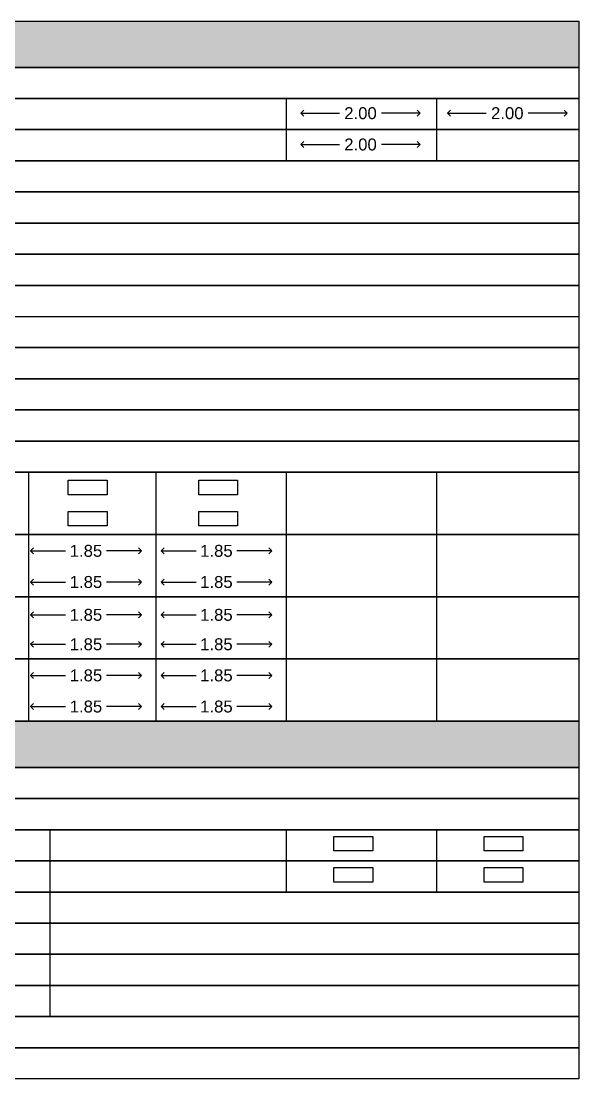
# Model space of a CAD drawing. Header units: millimetres. Extents: x -9481 to -9286, y 28694 to 28853.
# Drawn here: x -9451.56 to -9442.23, y 28729.12 to 28746.8 of the extents above; entities that cross this region are included whole.
import ezdxf

# ---------------------------------------------------------------- set-up
doc = ezdxf.new("R2010")
doc.units = ezdxf.units.MM
doc.header["$PDMODE"] = 34
doc.header["$PDSIZE"] = -15
doc.linetypes.add('CONTINULUS', pattern=[0])
doc.layers.add('BLK_1_FLR_-1_BLDG_FOOTPRINT', color=7, linetype='Continuous', plot=False)
doc.layers.add('BLK_1_FLR_-2_BLDG_FOOTPRINT', color=7, linetype='Continuous', plot=False)
for name, color, linetype in [('BLK_1_FLR_-1_FLOOR_PLAN', 7, 'Continuous'), ('BLK_1_FLR_-1_FLOOR_PLAN_SIGN', 7, 'Continuous'), ('BLK_1_FLR_-2_FLOOR_PLAN', 7, 'Continuous'), ('BLK_1_FLR_-2_FLOOR_PLAN_SIGN', 7, 'Continuous'), ('BLK_1_FLR_3_GLASS_FACADE_1', 7, 'Continuous'), ('BLK_1_FLR_3_GLASS_FACADE_2', 7, 'Continuous'), ('BLK_1_FLR_4_GLASS_FACADE_1', 7, 'Continuous'), ('BLK_1_FLR_4_GLASS_FACADE_2', 7, 'Continuous'), ('BLK_1_PLANTATION_GREENSTRIP', 7, 'Continuous'), ('HATCH', 7, 'Continuous')]:
    doc.layers.add(name, color=color, linetype=linetype)
doc.layers.add('PLAN', color=7, linetype='Continuous', lineweight=40)
doc.styles.add('Arial', font='arial.ttf', dxfattribs={"height": 0.2})
doc.styles.add('style2', font='arial.ttf', dxfattribs={"height": 0.3})
doc.dimstyles.new('INT DIM', dxfattribs={"dimtxt": 0.3, "dimasz": 0.1, "dimexe": 0.18, "dimexo": 0.0625, "dimgap": 0.09, "dimtad": 0, "dimzin": 0, "dimdsep": 46, "dimtxsty": 'style2', "dimblk": 'OPEN90', "dimcen": 0.09, "dimse1": 1, "dimse2": 1, "dimclrd": 250, "dimclrt": 256, "dimadec": 0, "dimazin": 0, "dimtfac": 1, "dimtofl": 0, "dimtmove": 0, "dimatfit": 3, "dimfxl": 1, "dimtolj": 1, "dimtzin": 0, "dimlwd": -1, "dimarcsym": 0})

# ---------------------------------------------------------------- blocks, each defined once
blk = doc.blocks.new('J4')
at = {"layer": 'HATCH', "linetype": 'CONTINULUS', "ltscale": 0.05}
h = blk.add_hatch(color=241, dxfattribs=at)
h.dxf.hatch_style = 1
h.paths.add_polyline_path([(-9435.455, 28796.771), (-9435.455, 28795.998), (-9396.427, 28795.998), (-9396.427, 28796.771)])
blk.add_lwpolyline([(-9435.455, 28796.771), (-9396.427, 28796.771), (-9396.427, 28795.998), (-9435.455, 28795.998), (-9435.455, 28796.771)], close=True)
blk = doc.blocks.new('_Open90')
at = {"layer": 'PLAN', "color": 0, "lineweight": -2}
for p, q in [((0, 0), (-1, 0)), ((-0.5, 0.5), (0, 0)), ((0, 0), (-0.5, -0.5))]:
    blk.add_line(p, q, dxfattribs=at)
blk = doc.blocks.new('*D227')
at = {"layer": 'BLK_1_FLR_-1_BLDG_FOOTPRINT', "color": 250}
for p, q in [((-9446.783181, 28745.262085), (-9446.233654, 28745.262085)), ((-9444.982528, 28745.262085), (-9445.532054, 28745.262085))]:
    blk.add_line(p, q, dxfattribs=at)
at = {"layer": 'Defpoints', "color": 0}
for p in [(-9446.883181, 28745.406307), (-9444.882528, 28745.406307), (-9444.882528, 28745.262085)]:
    blk.add_point(p, dxfattribs=at)
at = {"layer": 'BLK_1_FLR_-1_BLDG_FOOTPRINT', "color": 250, "xscale": 0.1, "yscale": 0.1, "zscale": 0.1, "rotation": 180}
blk.add_blockref('_Open90', (-9446.883181, 28745.262085), dxfattribs=at)
at = {"layer": 'BLK_1_FLR_-1_BLDG_FOOTPRINT', "color": 250, "xscale": 0.1, "yscale": 0.1, "zscale": 0.1}
blk.add_blockref('_Open90', (-9444.882528, 28745.262085), dxfattribs=at)
at = {"layer": 'BLK_1_FLR_-1_BLDG_FOOTPRINT', "linetype": 'CONTINULUS', "ltscale": 0.05, "insert": (-9445.882854, 28745.262085), "char_height": 0.2, "attachment_point": 5, "style": 'Arial', "bg_fill": 3, "box_fill_scale": 1.1, "bg_fill_color": 256, "bg_fill_true_color": 13158600, "bg_fill_transparency": 0}
blk.add_mtext('\\A1;2.00', dxfattribs=at)
blk = doc.blocks.new('*D228')
at = {"layer": 'BLK_1_FLR_-1_BLDG_FOOTPRINT', "color": 250}
for p, q in [((-9446.783181, 28744.738535), (-9446.233654, 28744.738535)), ((-9444.982528, 28744.738535), (-9445.532054, 28744.738535))]:
    blk.add_line(p, q, dxfattribs=at)
at = {"layer": 'Defpoints', "color": 0}
for p in [(-9446.883181, 28744.882757), (-9444.882528, 28744.882757), (-9444.882528, 28744.738535)]:
    blk.add_point(p, dxfattribs=at)
at = {"layer": 'BLK_1_FLR_-1_BLDG_FOOTPRINT', "color": 250, "xscale": 0.1, "yscale": 0.1, "zscale": 0.1, "rotation": 180}
blk.add_blockref('_Open90', (-9446.883181, 28744.738535), dxfattribs=at)
at = {"layer": 'BLK_1_FLR_-1_BLDG_FOOTPRINT', "color": 250, "xscale": 0.1, "yscale": 0.1, "zscale": 0.1}
blk.add_blockref('_Open90', (-9444.882528, 28744.738535), dxfattribs=at)
at = {"layer": 'BLK_1_FLR_-1_BLDG_FOOTPRINT', "linetype": 'CONTINULUS', "ltscale": 0.05, "insert": (-9445.882854, 28744.738535), "char_height": 0.2, "attachment_point": 5, "style": 'Arial', "bg_fill": 3, "box_fill_scale": 1.1, "bg_fill_color": 256, "bg_fill_true_color": 13158600, "bg_fill_transparency": 0}
blk.add_mtext('\\A1;2.00', dxfattribs=at)
blk = doc.blocks.new('*D229')
at = {"layer": 'BLK_1_FLR_-2_BLDG_FOOTPRINT', "color": 250}
for p, q in [((-9444.327669, 28745.262085), (-9443.778142, 28745.262085)), ((-9442.527016, 28745.262085), (-9443.076542, 28745.262085))]:
    blk.add_line(p, q, dxfattribs=at)
at = {"layer": 'Defpoints', "color": 0}
for p in [(-9444.427669, 28745.406307), (-9442.427016, 28745.406307), (-9442.427016, 28745.262085)]:
    blk.add_point(p, dxfattribs=at)
at = {"layer": 'BLK_1_FLR_-2_BLDG_FOOTPRINT', "color": 250, "xscale": 0.1, "yscale": 0.1, "zscale": 0.1, "rotation": 180}
blk.add_blockref('_Open90', (-9444.427669, 28745.262085), dxfattribs=at)
at = {"layer": 'BLK_1_FLR_-2_BLDG_FOOTPRINT', "color": 250, "xscale": 0.1, "yscale": 0.1, "zscale": 0.1}
blk.add_blockref('_Open90', (-9442.427016, 28745.262085), dxfattribs=at)
at = {"layer": 'BLK_1_FLR_-2_BLDG_FOOTPRINT', "linetype": 'CONTINULUS', "ltscale": 0.05, "insert": (-9443.427342, 28745.262085), "char_height": 0.2, "attachment_point": 5, "style": 'Arial', "bg_fill": 3, "box_fill_scale": 1.1, "bg_fill_color": 256, "bg_fill_true_color": 13158600, "bg_fill_transparency": 0}
blk.add_mtext('\\A1;2.00', dxfattribs=at)
blk = doc.blocks.new('*D255')
at = {"layer": 'BLK_1_FLR_3_GLASS_FACADE_1', "color": 250, "ltscale": 0.05}
for p, q in [((-9451.302589, 28737.943516), (-9450.816752, 28737.943516)), ((-9449.649315, 28737.943516), (-9450.135152, 28737.943516))]:
    blk.add_line(p, q, dxfattribs=at)
at = {"layer": 'Defpoints', "color": 0}
for p in [(-9451.402589, 28738.148058), (-9449.549315, 28738.148058), (-9449.549315, 28737.943516)]:
    blk.add_point(p, dxfattribs=at)
at = {"layer": 'BLK_1_FLR_3_GLASS_FACADE_1', "color": 250, "xscale": 0.1, "yscale": 0.1, "zscale": 0.1, "rotation": 180}
blk.add_blockref('_Open90', (-9451.402589, 28737.943516), dxfattribs=at)
at = {"layer": 'BLK_1_FLR_3_GLASS_FACADE_1', "color": 250, "xscale": 0.1, "yscale": 0.1, "zscale": 0.1}
blk.add_blockref('_Open90', (-9449.549315, 28737.943516), dxfattribs=at)
at = {"layer": 'BLK_1_FLR_3_GLASS_FACADE_1', "linetype": 'CONTINULUS', "ltscale": 0.05, "insert": (-9450.475952, 28737.943516), "char_height": 0.2, "attachment_point": 5, "style": 'Arial', "bg_fill": 3, "box_fill_scale": 1.1, "bg_fill_color": 256, "bg_fill_true_color": 13158600, "bg_fill_transparency": 0}
blk.add_mtext('\\A1;1.85', dxfattribs=at)
blk = doc.blocks.new('*D256')
at = {"layer": 'BLK_1_FLR_3_GLASS_FACADE_2', "color": 250, "ltscale": 0.05}
for p, q in [((-9451.302589, 28737.422869), (-9450.816752, 28737.422869)), ((-9449.649315, 28737.422869), (-9450.135152, 28737.422869))]:
    blk.add_line(p, q, dxfattribs=at)
at = {"layer": 'Defpoints', "color": 0}
for p in [(-9451.402589, 28737.627411), (-9449.549315, 28737.627411), (-9449.549315, 28737.422869)]:
    blk.add_point(p, dxfattribs=at)
at = {"layer": 'BLK_1_FLR_3_GLASS_FACADE_2', "color": 250, "xscale": 0.1, "yscale": 0.1, "zscale": 0.1, "rotation": 180}
blk.add_blockref('_Open90', (-9451.402589, 28737.422869), dxfattribs=at)
at = {"layer": 'BLK_1_FLR_3_GLASS_FACADE_2', "color": 250, "xscale": 0.1, "yscale": 0.1, "zscale": 0.1}
blk.add_blockref('_Open90', (-9449.549315, 28737.422869), dxfattribs=at)
at = {"layer": 'BLK_1_FLR_3_GLASS_FACADE_2', "linetype": 'CONTINULUS', "ltscale": 0.05, "insert": (-9450.475952, 28737.422869), "char_height": 0.2, "attachment_point": 5, "style": 'Arial', "bg_fill": 3, "box_fill_scale": 1.1, "bg_fill_color": 256, "bg_fill_true_color": 13158600, "bg_fill_transparency": 0}
blk.add_mtext('\\A1;1.85', dxfattribs=at)
blk = doc.blocks.new('*D257')
at = {"layer": 'BLK_1_FLR_3_GLASS_FACADE_2', "color": 250, "ltscale": 0.05}
for p, q in [((-9451.302589, 28736.381575), (-9450.816752, 28736.381575)), ((-9449.649315, 28736.381575), (-9450.135152, 28736.381575))]:
    blk.add_line(p, q, dxfattribs=at)
at = {"layer": 'Defpoints', "color": 0}
for p in [(-9451.402589, 28736.586118), (-9449.549315, 28736.586118), (-9449.549315, 28736.381575)]:
    blk.add_point(p, dxfattribs=at)
at = {"layer": 'BLK_1_FLR_3_GLASS_FACADE_2', "color": 250, "xscale": 0.1, "yscale": 0.1, "zscale": 0.1, "rotation": 180}
blk.add_blockref('_Open90', (-9451.402589, 28736.381575), dxfattribs=at)
at = {"layer": 'BLK_1_FLR_3_GLASS_FACADE_2', "color": 250, "xscale": 0.1, "yscale": 0.1, "zscale": 0.1}
blk.add_blockref('_Open90', (-9449.549315, 28736.381575), dxfattribs=at)
at = {"layer": 'BLK_1_FLR_3_GLASS_FACADE_2', "linetype": 'CONTINULUS', "ltscale": 0.05, "insert": (-9450.475952, 28736.381575), "char_height": 0.2, "attachment_point": 5, "style": 'Arial', "bg_fill": 3, "box_fill_scale": 1.1, "bg_fill_color": 256, "bg_fill_true_color": 13158600, "bg_fill_transparency": 0}
blk.add_mtext('\\A1;1.85', dxfattribs=at)
blk = doc.blocks.new('*D258')
at = {"layer": 'BLK_1_FLR_3_GLASS_FACADE_1', "color": 250, "ltscale": 0.05}
for p, q in [((-9451.302589, 28735.860928), (-9450.816752, 28735.860928)), ((-9449.649315, 28735.860928), (-9450.135152, 28735.860928))]:
    blk.add_line(p, q, dxfattribs=at)
at = {"layer": 'Defpoints', "color": 0}
for p in [(-9451.402589, 28736.065471), (-9449.549315, 28736.065471), (-9449.549315, 28735.860928)]:
    blk.add_point(p, dxfattribs=at)
at = {"layer": 'BLK_1_FLR_3_GLASS_FACADE_1', "color": 250, "xscale": 0.1, "yscale": 0.1, "zscale": 0.1, "rotation": 180}
blk.add_blockref('_Open90', (-9451.402589, 28735.860928), dxfattribs=at)
at = {"layer": 'BLK_1_FLR_3_GLASS_FACADE_1', "color": 250, "xscale": 0.1, "yscale": 0.1, "zscale": 0.1}
blk.add_blockref('_Open90', (-9449.549315, 28735.860928), dxfattribs=at)
at = {"layer": 'BLK_1_FLR_3_GLASS_FACADE_1', "linetype": 'CONTINULUS', "ltscale": 0.05, "insert": (-9450.475952, 28735.860928), "char_height": 0.2, "attachment_point": 5, "style": 'Arial', "bg_fill": 3, "box_fill_scale": 1.1, "bg_fill_color": 256, "bg_fill_true_color": 13158600, "bg_fill_transparency": 0}
blk.add_mtext('\\A1;1.85', dxfattribs=at)
blk = doc.blocks.new('*D259')
at = {"layer": 'BLK_1_FLR_3_GLASS_FACADE_2', "color": 250, "ltscale": 0.05}
for p, q in [((-9451.302589, 28735.340281), (-9450.816752, 28735.340281)), ((-9449.649315, 28735.340281), (-9450.135152, 28735.340281))]:
    blk.add_line(p, q, dxfattribs=at)
at = {"layer": 'Defpoints', "color": 0}
for p in [(-9451.402589, 28735.544824), (-9449.549315, 28735.544824), (-9449.549315, 28735.340281)]:
    blk.add_point(p, dxfattribs=at)
at = {"layer": 'BLK_1_FLR_3_GLASS_FACADE_2', "color": 250, "xscale": 0.1, "yscale": 0.1, "zscale": 0.1, "rotation": 180}
blk.add_blockref('_Open90', (-9451.402589, 28735.340281), dxfattribs=at)
at = {"layer": 'BLK_1_FLR_3_GLASS_FACADE_2', "color": 250, "xscale": 0.1, "yscale": 0.1, "zscale": 0.1}
blk.add_blockref('_Open90', (-9449.549315, 28735.340281), dxfattribs=at)
at = {"layer": 'BLK_1_FLR_3_GLASS_FACADE_2', "linetype": 'CONTINULUS', "ltscale": 0.05, "insert": (-9450.475952, 28735.340281), "char_height": 0.2, "attachment_point": 5, "style": 'Arial', "bg_fill": 3, "box_fill_scale": 1.1, "bg_fill_color": 256, "bg_fill_true_color": 13158600, "bg_fill_transparency": 0}
blk.add_mtext('\\A1;1.85', dxfattribs=at)
blk = doc.blocks.new('*D260')
at = {"layer": 'BLK_1_FLR_3_GLASS_FACADE_1', "color": 250, "ltscale": 0.05}
for p, q in [((-9451.302589, 28736.873343), (-9450.816752, 28736.873343)), ((-9449.649315, 28736.873343), (-9450.135152, 28736.873343))]:
    blk.add_line(p, q, dxfattribs=at)
at = {"layer": 'Defpoints', "color": 0}
for p in [(-9451.402589, 28737.077886), (-9449.549315, 28737.077886), (-9449.549315, 28736.873343)]:
    blk.add_point(p, dxfattribs=at)
at = {"layer": 'BLK_1_FLR_3_GLASS_FACADE_1', "color": 250, "xscale": 0.1, "yscale": 0.1, "zscale": 0.1, "rotation": 180}
blk.add_blockref('_Open90', (-9451.402589, 28736.873343), dxfattribs=at)
at = {"layer": 'BLK_1_FLR_3_GLASS_FACADE_1', "color": 250, "xscale": 0.1, "yscale": 0.1, "zscale": 0.1}
blk.add_blockref('_Open90', (-9449.549315, 28736.873343), dxfattribs=at)
at = {"layer": 'BLK_1_FLR_3_GLASS_FACADE_1', "linetype": 'CONTINULUS', "ltscale": 0.05, "insert": (-9450.475952, 28736.873343), "char_height": 0.2, "attachment_point": 5, "style": 'Arial', "bg_fill": 3, "box_fill_scale": 1.1, "bg_fill_color": 256, "bg_fill_true_color": 13158600, "bg_fill_transparency": 0}
blk.add_mtext('\\A1;1.85', dxfattribs=at)
blk = doc.blocks.new('*D261')
at = {"layer": 'BLK_1_FLR_4_GLASS_FACADE_1', "color": 250, "ltscale": 0.05}
for p, q in [((-9449.120329, 28737.943516), (-9448.634492, 28737.943516)), ((-9447.467055, 28737.943516), (-9447.952892, 28737.943516))]:
    blk.add_line(p, q, dxfattribs=at)
at = {"layer": 'Defpoints', "color": 0}
for p in [(-9449.220329, 28738.148058), (-9447.367055, 28738.148058), (-9447.367055, 28737.943516)]:
    blk.add_point(p, dxfattribs=at)
at = {"layer": 'BLK_1_FLR_4_GLASS_FACADE_1', "color": 250, "xscale": 0.1, "yscale": 0.1, "zscale": 0.1, "rotation": 180}
blk.add_blockref('_Open90', (-9449.220329, 28737.943516), dxfattribs=at)
at = {"layer": 'BLK_1_FLR_4_GLASS_FACADE_1', "color": 250, "xscale": 0.1, "yscale": 0.1, "zscale": 0.1}
blk.add_blockref('_Open90', (-9447.367055, 28737.943516), dxfattribs=at)
at = {"layer": 'BLK_1_FLR_4_GLASS_FACADE_1', "linetype": 'CONTINULUS', "ltscale": 0.05, "insert": (-9448.293692, 28737.943516), "char_height": 0.2, "attachment_point": 5, "style": 'Arial', "bg_fill": 3, "box_fill_scale": 1.1, "bg_fill_color": 256, "bg_fill_true_color": 13158600, "bg_fill_transparency": 0}
blk.add_mtext('\\A1;1.85', dxfattribs=at)
blk = doc.blocks.new('*D262')
at = {"layer": 'BLK_1_FLR_4_GLASS_FACADE_2', "color": 250, "ltscale": 0.05}
for p, q in [((-9449.120329, 28737.422869), (-9448.634492, 28737.422869)), ((-9447.467055, 28737.422869), (-9447.952892, 28737.422869))]:
    blk.add_line(p, q, dxfattribs=at)
at = {"layer": 'Defpoints', "color": 0}
for p in [(-9449.220329, 28737.627411), (-9447.367055, 28737.627411), (-9447.367055, 28737.422869)]:
    blk.add_point(p, dxfattribs=at)
at = {"layer": 'BLK_1_FLR_4_GLASS_FACADE_2', "color": 250, "xscale": 0.1, "yscale": 0.1, "zscale": 0.1, "rotation": 180}
blk.add_blockref('_Open90', (-9449.220329, 28737.422869), dxfattribs=at)
at = {"layer": 'BLK_1_FLR_4_GLASS_FACADE_2', "color": 250, "xscale": 0.1, "yscale": 0.1, "zscale": 0.1}
blk.add_blockref('_Open90', (-9447.367055, 28737.422869), dxfattribs=at)
at = {"layer": 'BLK_1_FLR_4_GLASS_FACADE_2', "linetype": 'CONTINULUS', "ltscale": 0.05, "insert": (-9448.293692, 28737.422869), "char_height": 0.2, "attachment_point": 5, "style": 'Arial', "bg_fill": 3, "box_fill_scale": 1.1, "bg_fill_color": 256, "bg_fill_true_color": 13158600, "bg_fill_transparency": 0}
blk.add_mtext('\\A1;1.85', dxfattribs=at)
blk = doc.blocks.new('*D263')
at = {"layer": 'BLK_1_FLR_4_GLASS_FACADE_2', "color": 250, "ltscale": 0.05}
for p, q in [((-9449.120329, 28736.381575), (-9448.634492, 28736.381575)), ((-9447.467055, 28736.381575), (-9447.952892, 28736.381575))]:
    blk.add_line(p, q, dxfattribs=at)
at = {"layer": 'Defpoints', "color": 0}
for p in [(-9449.220329, 28736.586118), (-9447.367055, 28736.586118), (-9447.367055, 28736.381575)]:
    blk.add_point(p, dxfattribs=at)
at = {"layer": 'BLK_1_FLR_4_GLASS_FACADE_2', "color": 250, "xscale": 0.1, "yscale": 0.1, "zscale": 0.1, "rotation": 180}
blk.add_blockref('_Open90', (-9449.220329, 28736.381575), dxfattribs=at)
at = {"layer": 'BLK_1_FLR_4_GLASS_FACADE_2', "color": 250, "xscale": 0.1, "yscale": 0.1, "zscale": 0.1}
blk.add_blockref('_Open90', (-9447.367055, 28736.381575), dxfattribs=at)
at = {"layer": 'BLK_1_FLR_4_GLASS_FACADE_2', "linetype": 'CONTINULUS', "ltscale": 0.05, "insert": (-9448.293692, 28736.381575), "char_height": 0.2, "attachment_point": 5, "style": 'Arial', "bg_fill": 3, "box_fill_scale": 1.1, "bg_fill_color": 256, "bg_fill_true_color": 13158600, "bg_fill_transparency": 0}
blk.add_mtext('\\A1;1.85', dxfattribs=at)
blk = doc.blocks.new('*D264')
at = {"layer": 'BLK_1_FLR_4_GLASS_FACADE_1', "color": 250, "ltscale": 0.05}
for p, q in [((-9449.120329, 28735.860928), (-9448.634492, 28735.860928)), ((-9447.467055, 28735.860928), (-9447.952892, 28735.860928))]:
    blk.add_line(p, q, dxfattribs=at)
at = {"layer": 'Defpoints', "color": 0}
for p in [(-9449.220329, 28736.065471), (-9447.367055, 28736.065471), (-9447.367055, 28735.860928)]:
    blk.add_point(p, dxfattribs=at)
at = {"layer": 'BLK_1_FLR_4_GLASS_FACADE_1', "color": 250, "xscale": 0.1, "yscale": 0.1, "zscale": 0.1, "rotation": 180}
blk.add_blockref('_Open90', (-9449.220329, 28735.860928), dxfattribs=at)
at = {"layer": 'BLK_1_FLR_4_GLASS_FACADE_1', "color": 250, "xscale": 0.1, "yscale": 0.1, "zscale": 0.1}
blk.add_blockref('_Open90', (-9447.367055, 28735.860928), dxfattribs=at)
at = {"layer": 'BLK_1_FLR_4_GLASS_FACADE_1', "linetype": 'CONTINULUS', "ltscale": 0.05, "insert": (-9448.293692, 28735.860928), "char_height": 0.2, "attachment_point": 5, "style": 'Arial', "bg_fill": 3, "box_fill_scale": 1.1, "bg_fill_color": 256, "bg_fill_true_color": 13158600, "bg_fill_transparency": 0}
blk.add_mtext('\\A1;1.85', dxfattribs=at)
blk = doc.blocks.new('*D265')
at = {"layer": 'BLK_1_FLR_4_GLASS_FACADE_2', "color": 250, "ltscale": 0.05}
for p, q in [((-9449.120329, 28735.340281), (-9448.634492, 28735.340281)), ((-9447.467055, 28735.340281), (-9447.952892, 28735.340281))]:
    blk.add_line(p, q, dxfattribs=at)
at = {"layer": 'Defpoints', "color": 0}
for p in [(-9449.220329, 28735.544824), (-9447.367055, 28735.544824), (-9447.367055, 28735.340281)]:
    blk.add_point(p, dxfattribs=at)
at = {"layer": 'BLK_1_FLR_4_GLASS_FACADE_2', "color": 250, "xscale": 0.1, "yscale": 0.1, "zscale": 0.1, "rotation": 180}
blk.add_blockref('_Open90', (-9449.220329, 28735.340281), dxfattribs=at)
at = {"layer": 'BLK_1_FLR_4_GLASS_FACADE_2', "color": 250, "xscale": 0.1, "yscale": 0.1, "zscale": 0.1}
blk.add_blockref('_Open90', (-9447.367055, 28735.340281), dxfattribs=at)
at = {"layer": 'BLK_1_FLR_4_GLASS_FACADE_2', "linetype": 'CONTINULUS', "ltscale": 0.05, "insert": (-9448.293692, 28735.340281), "char_height": 0.2, "attachment_point": 5, "style": 'Arial', "bg_fill": 3, "box_fill_scale": 1.1, "bg_fill_color": 256, "bg_fill_true_color": 13158600, "bg_fill_transparency": 0}
blk.add_mtext('\\A1;1.85', dxfattribs=at)
blk = doc.blocks.new('*D266')
at = {"layer": 'BLK_1_FLR_4_GLASS_FACADE_1', "color": 250, "ltscale": 0.05}
for p, q in [((-9449.120329, 28736.873343), (-9448.634492, 28736.873343)), ((-9447.467055, 28736.873343), (-9447.952892, 28736.873343))]:
    blk.add_line(p, q, dxfattribs=at)
at = {"layer": 'Defpoints', "color": 0}
for p in [(-9449.220329, 28737.077886), (-9447.367055, 28737.077886), (-9447.367055, 28736.873343)]:
    blk.add_point(p, dxfattribs=at)
at = {"layer": 'BLK_1_FLR_4_GLASS_FACADE_1', "color": 250, "xscale": 0.1, "yscale": 0.1, "zscale": 0.1, "rotation": 180}
blk.add_blockref('_Open90', (-9449.220329, 28736.873343), dxfattribs=at)
at = {"layer": 'BLK_1_FLR_4_GLASS_FACADE_1', "color": 250, "xscale": 0.1, "yscale": 0.1, "zscale": 0.1}
blk.add_blockref('_Open90', (-9447.367055, 28736.873343), dxfattribs=at)
at = {"layer": 'BLK_1_FLR_4_GLASS_FACADE_1', "linetype": 'CONTINULUS', "ltscale": 0.05, "insert": (-9448.293692, 28736.873343), "char_height": 0.2, "attachment_point": 5, "style": 'Arial', "bg_fill": 3, "box_fill_scale": 1.1, "bg_fill_color": 256, "bg_fill_true_color": 13158600, "bg_fill_transparency": 0}
blk.add_mtext('\\A1;1.85', dxfattribs=at)

msp = doc.modelspace()

# ---------------------------------------------------------------- hatches: boundary and pattern name
at = {"layer": 'HATCH', "linetype": 'CONTINULUS', "ltscale": 0.05}
h = msp.add_hatch(color=241, dxfattribs=at)
h.dxf.hatch_style = 1
h.paths.add_polyline_path([(-9481.257899, 28735.095295), (-9481.257899, 28734.322066), (-9442.229952, 28734.322066), (-9442.229952, 28735.095295)])

# ---------------------------------------------------------------- linework, layer by layer
for p, q in [((-9447.126291, 28745.508234), (-9447.126291, 28744.987587)), ((-9444.614149, 28745.508234), (-9444.614149, 28744.987587)), ((-9447.126291, 28744.987587), (-9447.126291, 28744.46694)), ((-9444.614149, 28744.987587), (-9444.614149, 28744.46694)), ((-9442.229952, 28744.46694), (-9442.229952, 28743.946293)), ((-9442.229952, 28741.343058), (-9442.229952, 28740.822411)), ((-9451.440064, 28739.260471), (-9451.440064, 28735.095295)), ((-9449.308551, 28739.260471), (-9449.308551, 28735.095295)), ((-9447.126291, 28739.260471), (-9447.126291, 28735.095295)), ((-9444.614149, 28739.260471), (-9444.614149, 28735.095295)), ((-9442.229952, 28739.260471), (-9442.229952, 28738.739824)), ((-9442.229952, 28738.739824), (-9442.229952, 28738.219177)), ((-9442.229952, 28738.219177), (-9442.229952, 28737.69853)), ((-9442.229952, 28737.69853), (-9442.229952, 28737.177883)), ((-9442.229952, 28737.177883), (-9442.229952, 28736.657236)), ((-9442.229952, 28736.657236), (-9442.229952, 28736.136589)), ((-9442.229952, 28736.136589), (-9442.229952, 28735.615942)), ((-9442.229952, 28735.615942), (-9442.229952, 28735.095295)), ((-9451.080292, 28733.280772), (-9451.080292, 28730.15689)), ((-9447.126291, 28733.280772), (-9447.126291, 28732.239478)), ((-9444.614149, 28733.280772), (-9444.614149, 28732.239478))]:
    msp.add_line(p, q)
for points in [[(-9481.2579, 28746.028881), (-9442.229952, 28746.028881), (-9442.229952, 28745.508234), (-9481.2579, 28745.508234), (-9481.2579, 28746.028881)], [(-9481.2579, 28744.46694), (-9442.229952, 28744.46694), (-9442.229952, 28743.946293), (-9481.2579, 28743.946293), (-9481.2579, 28744.46694)], [(-9481.2579, 28743.946293), (-9442.229952, 28743.946293), (-9442.229952, 28743.425646), (-9481.2579, 28743.425646), (-9481.2579, 28743.946293)], [(-9481.2579, 28741.343058), (-9442.229952, 28741.343058), (-9442.229952, 28740.822411), (-9481.2579, 28740.822411), (-9481.2579, 28741.343058)], [(-9481.257899, 28735.095295), (-9442.229952, 28735.095295), (-9442.229952, 28734.322066), (-9481.257899, 28734.322066), (-9481.257899, 28735.095295)]]:
    msp.add_lwpolyline(points, close=True)
for points in [[(-9481.2579, 28744.987587), (-9481.2579, 28745.508234), (-9442.229952, 28745.508234), (-9442.229952, 28744.987587), (-9461.731845, 28744.987587)], [(-9461.731845, 28744.987587), (-9442.229952, 28744.987587), (-9442.229952, 28744.46694), (-9481.2579, 28744.46694), (-9481.2579, 28744.987587), (-9481.2579, 28744.987587)], [(-9481.2579, 28742.904999), (-9481.2579, 28743.425646), (-9442.229952, 28743.425646), (-9442.229952, 28742.904999), (-9461.731845, 28742.904999)], [(-9461.731845, 28742.904999), (-9442.229952, 28742.904999), (-9442.229952, 28742.384352), (-9461.731845, 28742.384352)], [(-9461.731845, 28742.384352), (-9442.229952, 28742.384352), (-9442.229952, 28741.863705)], [(-9461.731845, 28742.384352), (-9442.229952, 28742.384352), (-9442.229952, 28741.863705)], [(-9442.229952, 28741.863705), (-9442.229952, 28741.343058), (-9481.2579, 28741.343058), (-9481.2579, 28741.863705), (-9481.2579, 28741.863705)], [(-9461.731845, 28741.863705), (-9442.229952, 28741.863705), (-9442.229952, 28741.343058)], [(-9481.2579, 28740.301765), (-9481.2579, 28740.822411), (-9442.229952, 28740.822411), (-9442.229952, 28740.301765), (-9461.731845, 28740.301765)], [(-9461.731845, 28740.301765), (-9442.229952, 28740.301765), (-9442.229952, 28739.781118), (-9461.731845, 28739.781118)], [(-9461.731845, 28739.781118), (-9442.229952, 28739.781118), (-9442.229952, 28739.260471), (-9481.2579, 28739.260471), (-9481.2579, 28739.781118), (-9481.2579, 28739.781118)], [(-9481.2579, 28738.739824), (-9481.2579, 28739.260471), (-9442.229952, 28739.260471), (-9442.229952, 28738.739824)], [(-9442.229952, 28738.739824), (-9442.229952, 28738.219177), (-9461.731845, 28738.219177)], [(-9461.731845, 28738.219177), (-9442.229952, 28738.219177), (-9442.229952, 28737.69853)], [(-9442.229952, 28737.69853), (-9442.229952, 28737.177883), (-9461.731845, 28737.177883)], [(-9461.731845, 28737.177883), (-9442.229952, 28737.177883), (-9442.229952, 28736.657236)], [(-9442.229952, 28736.657236), (-9442.229952, 28736.136589), (-9461.731845, 28736.136589)], [(-9461.731845, 28736.136589), (-9442.229952, 28736.136589), (-9442.229952, 28735.615942)], [(-9442.229952, 28735.615942), (-9442.229952, 28735.095295), (-9481.2579, 28735.095295), (-9481.2579, 28735.615942)], [(-9481.2579, 28733.801419), (-9481.2579, 28734.322066), (-9481.2579, 28734.322066), (-9442.229952, 28734.322066), (-9442.229952, 28733.801419), (-9470.864214, 28733.801419)], [(-9470.864214, 28733.801419), (-9442.229952, 28733.801419), (-9442.229952, 28733.280772), (-9481.2579, 28733.280772), (-9481.2579, 28733.801419), (-9481.2579, 28733.801419)], [(-9481.2579, 28732.760125), (-9481.2579, 28733.280772), (-9481.2579, 28733.280772), (-9442.229952, 28733.280772), (-9442.229952, 28732.760125), (-9470.864214, 28732.760125)], [(-9470.864214, 28732.760125), (-9442.229952, 28732.760125), (-9442.229952, 28732.239478), (-9481.2579, 28732.239478), (-9481.2579, 28732.760125), (-9481.2579, 28732.760125)], [(-9481.2579, 28731.718831), (-9481.2579, 28732.239478), (-9481.2579, 28732.239478), (-9442.229952, 28732.239478), (-9442.229952, 28731.718831), (-9470.864214, 28731.718831)], [(-9470.864214, 28731.718831), (-9442.229952, 28731.718831), (-9442.229952, 28731.198184), (-9481.2579, 28731.198184), (-9481.2579, 28731.718831), (-9481.2579, 28731.718831)], [(-9481.2579, 28730.677537), (-9481.2579, 28731.198184), (-9481.2579, 28731.198184), (-9442.229952, 28731.198184), (-9442.229952, 28730.677537), (-9470.864214, 28730.677537)], [(-9470.864214, 28730.677537), (-9442.229952, 28730.677537), (-9442.229952, 28730.15689), (-9481.2579, 28730.15689), (-9481.2579, 28730.677537), (-9481.2579, 28730.677537)], [(-9481.2579, 28729.636243), (-9481.2579, 28730.15689), (-9481.2579, 28730.15689), (-9442.229952, 28730.15689), (-9442.229952, 28729.636243), (-9470.864214, 28729.636243)], [(-9470.864214, 28729.636243), (-9442.229952, 28729.636243), (-9442.229952, 28729.115596), (-9481.2579, 28729.115596), (-9481.2579, 28729.636243), (-9481.2579, 28729.636243)]]:
    msp.add_lwpolyline(points)
at = {"layer": 'BLK_1_FLR_-1_FLOOR_PLAN', "color": 7, "linetype": 'CONTINULUS', "ltscale": 0.05}
msp.add_lwpolyline([(-9446.328208, 28733.169644), (-9445.679027, 28733.169644), (-9445.679027, 28732.927495), (-9446.328208, 28732.927495)], close=True, dxfattribs=at)
at = {"layer": 'BLK_1_FLR_-1_FLOOR_PLAN_SIGN', "color": 7, "linetype": 'CONTINULUS', "ltscale": 0.05}
msp.add_lwpolyline([(-9446.328208, 28732.648997), (-9445.679027, 28732.648997), (-9445.679027, 28732.406848), (-9446.328208, 28732.406848)], close=True, dxfattribs=at)
at = {"layer": 'BLK_1_FLR_-2_FLOOR_PLAN', "color": 7, "linetype": 'CONTINULUS', "ltscale": 0.05}
msp.add_lwpolyline([(-9443.816066, 28733.169644), (-9443.166885, 28733.169644), (-9443.166885, 28732.927495), (-9443.816066, 28732.927495)], close=True, dxfattribs=at)
at = {"layer": 'BLK_1_FLR_-2_FLOOR_PLAN_SIGN', "color": 7, "linetype": 'CONTINULUS', "ltscale": 0.05}
msp.add_lwpolyline([(-9443.816066, 28732.648997), (-9443.166885, 28732.648997), (-9443.166885, 28732.406848), (-9443.816066, 28732.406848)], close=True, dxfattribs=at)
at = {"layer": 'BLK_1_FLR_3_GLASS_FACADE_1', "color": 7, "linetype": 'CONTINULUS', "ltscale": 0.05}
msp.add_lwpolyline([(-9450.771117, 28739.12564), (-9450.121936, 28739.12564), (-9450.121936, 28738.88349), (-9450.771117, 28738.88349)], close=True, dxfattribs=at)
at = {"layer": 'BLK_1_FLR_3_GLASS_FACADE_2', "color": 7, "linetype": 'CONTINULUS', "ltscale": 0.05}
msp.add_lwpolyline([(-9450.771117, 28738.604993), (-9450.121936, 28738.604993), (-9450.121936, 28738.362844), (-9450.771117, 28738.362844)], close=True, dxfattribs=at)
at = {"layer": 'BLK_1_FLR_4_GLASS_FACADE_1', "color": 7, "linetype": 'CONTINULUS', "ltscale": 0.05}
msp.add_lwpolyline([(-9448.588857, 28739.12564), (-9447.939676, 28739.12564), (-9447.939676, 28738.88349), (-9448.588857, 28738.88349)], close=True, dxfattribs=at)
at = {"layer": 'BLK_1_FLR_4_GLASS_FACADE_2', "color": 7, "linetype": 'CONTINULUS', "ltscale": 0.05}
msp.add_lwpolyline([(-9448.588857, 28738.604993), (-9447.939676, 28738.604993), (-9447.939676, 28738.362844), (-9448.588857, 28738.362844)], close=True, dxfattribs=at)

# ---------------------------------------------------------------- block references
at = {"layer": 'BLK_1_PLANTATION_GREENSTRIP', "linetype": 'CONTINULUS'}
msp.add_blockref('J4', (-45.8028, -49.969062), dxfattribs=at)

# ---------------------------------------------------------------- next in the draw order: dimensions: what is measured, and where the dimension line sits
at = {"layer": 'BLK_1_FLR_-1_BLDG_FOOTPRINT', "color": 1}
dim = msp.add_linear_dim(base=(-9444.882528, 28745.262085), p1=(-9446.883181, 28745.406307), p2=(-9444.882528, 28745.406307), dimstyle='INT DIM', override={"dimtxt": 0.2, "dimtxsty": 'Arial', "dimfxl": 0.125, "dimtfill": 1, "dimtfillclr": 7, "dimarcsym": 1}, dxfattribs=at)
dim.commit()
dim.dimension.update_dxf_attribs({"geometry": '*D227', "text_midpoint": (-9445.882854, 28745.262085)})
at = {"layer": 'BLK_1_FLR_-1_BLDG_FOOTPRINT', "color": 2}
dim = msp.add_linear_dim(base=(-9444.882528, 28744.738535), p1=(-9446.883181, 28744.882757), p2=(-9444.882528, 28744.882757), dimstyle='INT DIM', override={"dimtxt": 0.2, "dimtxsty": 'Arial', "dimfxl": 0.125, "dimtfill": 1, "dimtfillclr": 7, "dimarcsym": 1}, dxfattribs=at)
dim.commit()
dim.dimension.update_dxf_attribs({"geometry": '*D228', "text_midpoint": (-9445.882854, 28744.738535)})
at = {"layer": 'BLK_1_FLR_-2_BLDG_FOOTPRINT', "color": 1}
dim = msp.add_linear_dim(base=(-9442.427016, 28745.262085), p1=(-9444.427669, 28745.406307), p2=(-9442.427016, 28745.406307), dimstyle='INT DIM', override={"dimtxt": 0.2, "dimtxsty": 'Arial', "dimfxl": 0.125, "dimtfill": 1, "dimtfillclr": 7, "dimarcsym": 1}, dxfattribs=at)
dim.commit()
dim.dimension.update_dxf_attribs({"geometry": '*D229', "text_midpoint": (-9443.427342, 28745.262085)})
at = {"layer": 'BLK_1_FLR_3_GLASS_FACADE_1', "color": 1, "linetype": 'CONTINULUS', "ltscale": 0.05}
dim = msp.add_linear_dim(base=(-9449.549315, 28737.943516), p1=(-9451.402589, 28738.148058), p2=(-9449.549315, 28738.148058), dimstyle='INT DIM', override={"dimtxt": 0.2, "dimtxsty": 'Arial', "dimfxl": 0.125, "dimtfill": 1, "dimtfillclr": 7, "dimarcsym": 1}, dxfattribs=at)
dim.commit()
dim.dimension.update_dxf_attribs({"geometry": '*D255', "text_midpoint": (-9450.475952, 28737.943516)})
at = {"layer": 'BLK_1_FLR_3_GLASS_FACADE_1', "color": 2, "linetype": 'CONTINULUS', "ltscale": 0.05}
dim = msp.add_linear_dim(base=(-9449.549315, 28736.873343), p1=(-9451.402589, 28737.077886), p2=(-9449.549315, 28737.077886), dimstyle='INT DIM', override={"dimtxt": 0.2, "dimtxsty": 'Arial', "dimfxl": 0.125, "dimtfill": 1, "dimtfillclr": 7, "dimarcsym": 1}, dxfattribs=at)
dim.commit()
dim.dimension.update_dxf_attribs({"geometry": '*D260', "text_midpoint": (-9450.475952, 28736.873343)})
at = {"layer": 'BLK_1_FLR_3_GLASS_FACADE_1', "color": 3, "linetype": 'CONTINULUS', "ltscale": 0.05}
dim = msp.add_linear_dim(base=(-9449.549315, 28735.860928), p1=(-9451.402589, 28736.065471), p2=(-9449.549315, 28736.065471), dimstyle='INT DIM', override={"dimtxt": 0.2, "dimtxsty": 'Arial', "dimfxl": 0.125, "dimtfill": 1, "dimtfillclr": 7, "dimarcsym": 1}, dxfattribs=at)
dim.commit()
dim.dimension.update_dxf_attribs({"geometry": '*D258', "text_midpoint": (-9450.475952, 28735.860928)})
at = {"layer": 'BLK_1_FLR_3_GLASS_FACADE_2', "color": 1, "linetype": 'CONTINULUS', "ltscale": 0.05}
dim = msp.add_linear_dim(base=(-9449.549315, 28737.422869), p1=(-9451.402589, 28737.627411), p2=(-9449.549315, 28737.627411), dimstyle='INT DIM', override={"dimtxt": 0.2, "dimtxsty": 'Arial', "dimfxl": 0.125, "dimtfill": 1, "dimtfillclr": 7, "dimarcsym": 1}, dxfattribs=at)
dim.commit()
dim.dimension.update_dxf_attribs({"geometry": '*D256', "text_midpoint": (-9450.475952, 28737.422869)})
at = {"layer": 'BLK_1_FLR_3_GLASS_FACADE_2', "color": 2, "linetype": 'CONTINULUS', "ltscale": 0.05}
dim = msp.add_linear_dim(base=(-9449.549315, 28736.381575), p1=(-9451.402589, 28736.586118), p2=(-9449.549315, 28736.586118), dimstyle='INT DIM', override={"dimtxt": 0.2, "dimtxsty": 'Arial', "dimfxl": 0.125, "dimtfill": 1, "dimtfillclr": 7, "dimarcsym": 1}, dxfattribs=at)
dim.commit()
dim.dimension.update_dxf_attribs({"geometry": '*D257', "text_midpoint": (-9450.475952, 28736.381575)})
at = {"layer": 'BLK_1_FLR_3_GLASS_FACADE_2', "color": 3, "linetype": 'CONTINULUS', "ltscale": 0.05}
dim = msp.add_linear_dim(base=(-9449.549315, 28735.340281), p1=(-9451.402589, 28735.544824), p2=(-9449.549315, 28735.544824), dimstyle='INT DIM', override={"dimtxt": 0.2, "dimtxsty": 'Arial', "dimfxl": 0.125, "dimtfill": 1, "dimtfillclr": 7, "dimarcsym": 1}, dxfattribs=at)
dim.commit()
dim.dimension.update_dxf_attribs({"geometry": '*D259', "text_midpoint": (-9450.475952, 28735.340281)})
at = {"layer": 'BLK_1_FLR_4_GLASS_FACADE_1', "color": 1, "linetype": 'CONTINULUS', "ltscale": 0.05}
dim = msp.add_linear_dim(base=(-9447.367055, 28737.943516), p1=(-9449.220329, 28738.148058), p2=(-9447.367055, 28738.148058), dimstyle='INT DIM', override={"dimtxt": 0.2, "dimtxsty": 'Arial', "dimfxl": 0.125, "dimtfill": 1, "dimtfillclr": 7, "dimarcsym": 1}, dxfattribs=at)
dim.commit()
dim.dimension.update_dxf_attribs({"geometry": '*D261', "text_midpoint": (-9448.293692, 28737.943516)})
at = {"layer": 'BLK_1_FLR_4_GLASS_FACADE_1', "color": 2, "linetype": 'CONTINULUS', "ltscale": 0.05}
dim = msp.add_linear_dim(base=(-9447.367055, 28736.873343), p1=(-9449.220329, 28737.077886), p2=(-9447.367055, 28737.077886), dimstyle='INT DIM', override={"dimtxt": 0.2, "dimtxsty": 'Arial', "dimfxl": 0.125, "dimtfill": 1, "dimtfillclr": 7, "dimarcsym": 1}, dxfattribs=at)
dim.commit()
dim.dimension.update_dxf_attribs({"geometry": '*D266', "text_midpoint": (-9448.293692, 28736.873343)})
at = {"layer": 'BLK_1_FLR_4_GLASS_FACADE_1', "color": 3, "linetype": 'CONTINULUS', "ltscale": 0.05}
dim = msp.add_linear_dim(base=(-9447.367055, 28735.860928), p1=(-9449.220329, 28736.065471), p2=(-9447.367055, 28736.065471), dimstyle='INT DIM', override={"dimtxt": 0.2, "dimtxsty": 'Arial', "dimfxl": 0.125, "dimtfill": 1, "dimtfillclr": 7, "dimarcsym": 1}, dxfattribs=at)
dim.commit()
dim.dimension.update_dxf_attribs({"geometry": '*D264', "text_midpoint": (-9448.293692, 28735.860928)})
at = {"layer": 'BLK_1_FLR_4_GLASS_FACADE_2', "color": 1, "linetype": 'CONTINULUS', "ltscale": 0.05}
dim = msp.add_linear_dim(base=(-9447.367055, 28737.422869), p1=(-9449.220329, 28737.627411), p2=(-9447.367055, 28737.627411), dimstyle='INT DIM', override={"dimtxt": 0.2, "dimtxsty": 'Arial', "dimfxl": 0.125, "dimtfill": 1, "dimtfillclr": 7, "dimarcsym": 1}, dxfattribs=at)
dim.commit()
dim.dimension.update_dxf_attribs({"geometry": '*D262', "text_midpoint": (-9448.293692, 28737.422869)})
at = {"layer": 'BLK_1_FLR_4_GLASS_FACADE_2', "color": 2, "linetype": 'CONTINULUS', "ltscale": 0.05}
dim = msp.add_linear_dim(base=(-9447.367055, 28736.381575), p1=(-9449.220329, 28736.586118), p2=(-9447.367055, 28736.586118), dimstyle='INT DIM', override={"dimtxt": 0.2, "dimtxsty": 'Arial', "dimfxl": 0.125, "dimtfill": 1, "dimtfillclr": 7, "dimarcsym": 1}, dxfattribs=at)
dim.commit()
dim.dimension.update_dxf_attribs({"geometry": '*D263', "text_midpoint": (-9448.293692, 28736.381575)})
at = {"layer": 'BLK_1_FLR_4_GLASS_FACADE_2', "color": 3, "linetype": 'CONTINULUS', "ltscale": 0.05}
dim = msp.add_linear_dim(base=(-9447.367055, 28735.340281), p1=(-9449.220329, 28735.544824), p2=(-9447.367055, 28735.544824), dimstyle='INT DIM', override={"dimtxt": 0.2, "dimtxsty": 'Arial', "dimfxl": 0.125, "dimtfill": 1, "dimtfillclr": 7, "dimarcsym": 1}, dxfattribs=at)
dim.commit()
dim.dimension.update_dxf_attribs({"geometry": '*D265', "text_midpoint": (-9448.293692, 28735.340281)})

doc.saveas('drawing.dxf')
